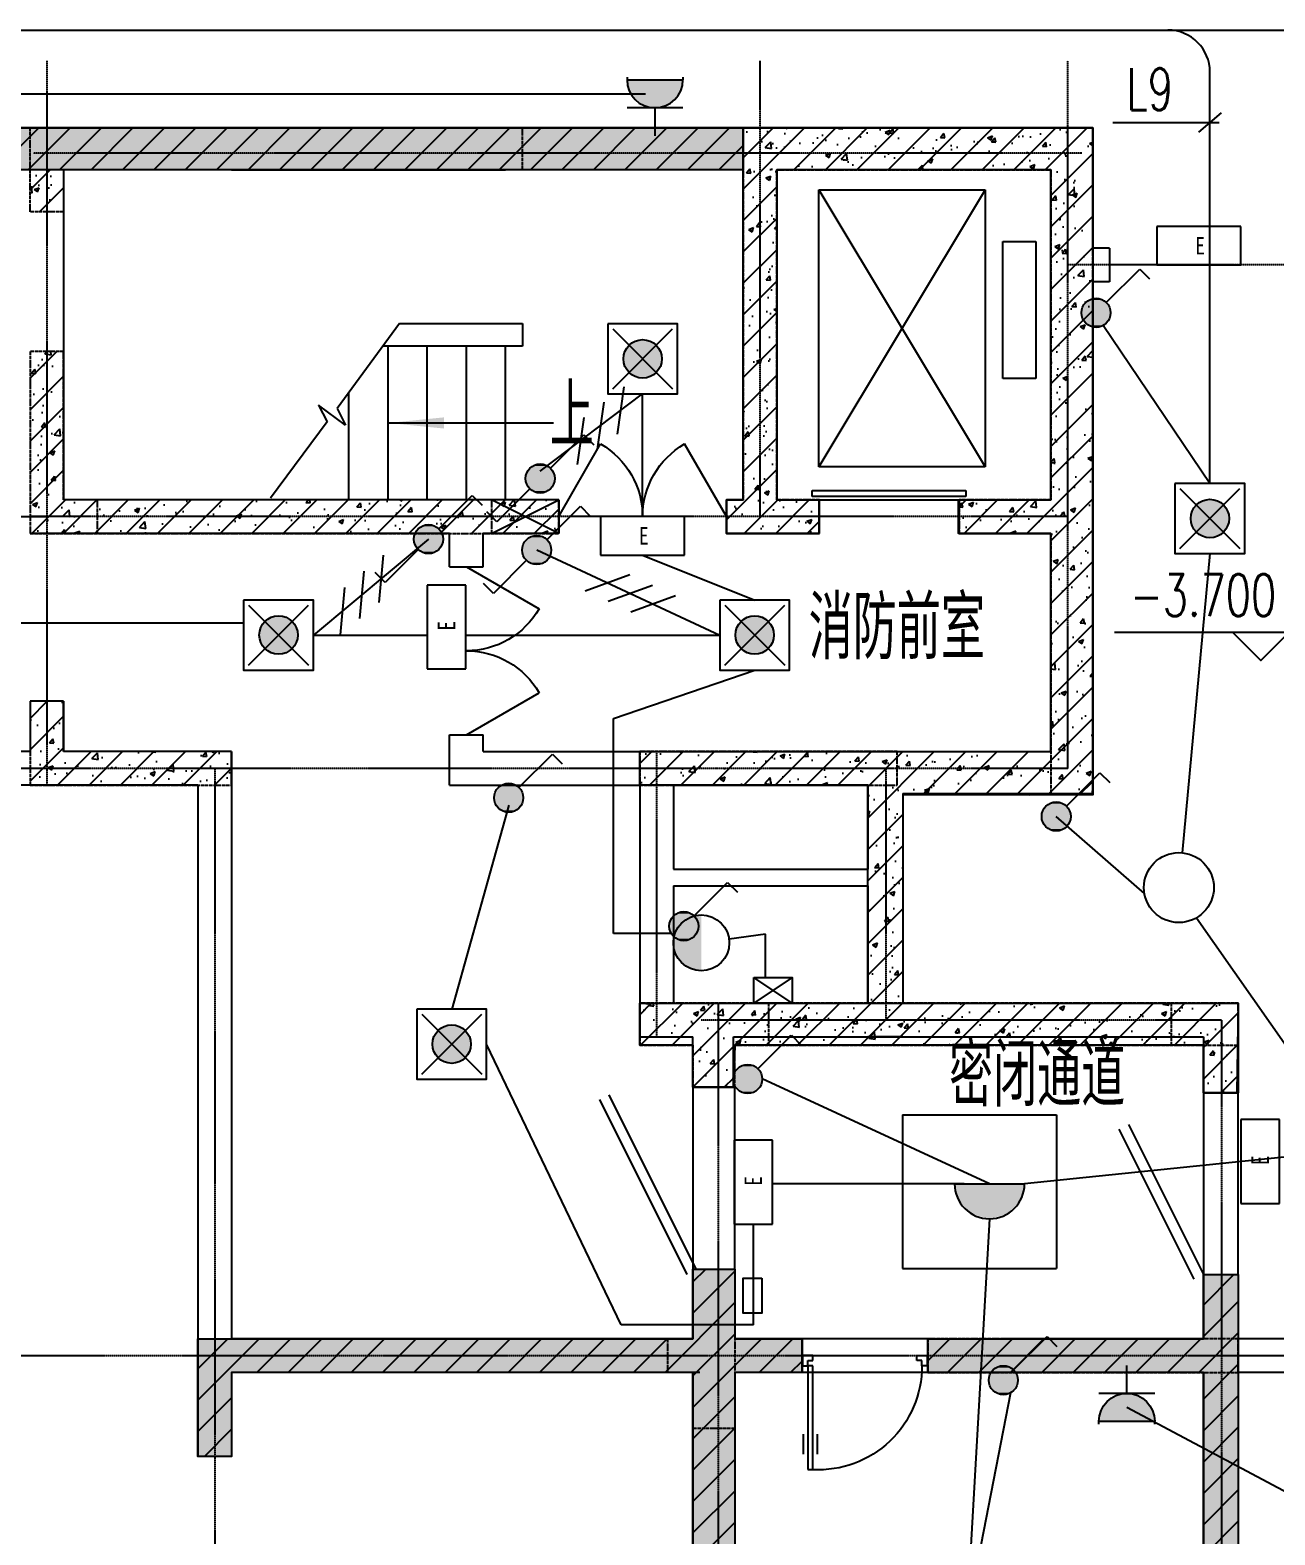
# Model space of a CAD drawing. Extents: x -170759 to 304867, y -311201 to 112352.
# Drawn here: x -32336 to -23435, y -119919 to -109158 of the extents above; entities that cross this region are included whole.
import ezdxf
from ezdxf.enums import TextEntityAlignment as Align

# ---------------------------------------------------------------- set-up
doc = ezdxf.new("R2010")
doc.units = 0
doc.linetypes.add('ACAD_ISO04W100', pattern=[30.5, 24, -3, 0.5, -3])
doc.linetypes.add('DOTE', pattern=[2.42, 2, -0.2, 0.02, -0.2])
doc.layers.get('0').update_dxf_attribs({"linetype": 'CONTINUOUS'})
for name, color, linetype in [('7', 8, 'CONTINUOUS'), ('DOTE', 251, 'CONTINUOUS'), ('EQUIP', 3, 'CONTINUOUS'), ('PUB_DIM', 3, 'CONTINUOUS'), ('STAIR', 2, 'CONTINUOUS'), ('TEXT', 6, 'CONTINUOUS'), ('TXT', 3, 'CONTINUOUS'), ('WALL', 7, 'CONTINUOUS'), ('WINDOW', 151, 'CONTINUOUS'), ('WINDOW_TEXT', 7, 'CONTINUOUS'), ('WIRE', 1, 'CONTINUOUS'), ('ZHU', 251, 'CONTINUOUS'), ('ZXX', 2, 'ACAD_ISO04W100'), ('标注', 7, 'CONTINUOUS')]:
    doc.layers.add(name, color=color, linetype=linetype)
doc.styles.add('DIM_FONT', font='SIMPLEX.shx', dxfattribs={"width": 0.8})
doc.styles.add('HZFS', font='txt.shx', dxfattribs={"width": 0.8, "bigfont": 'msi_fsx.shx'})
doc.styles.add('HZTXT', font='txt.shx', dxfattribs={"width": 0.8, "bigfont": 'hztxt.shx'})
doc.styles.add('SIMPLEX', font='SIMPLEX.SHX')
pattern_1 = [(50, (-108706.48, -140644.84), (364.3693, -31.8782), [38.1, -419.1]), (355, (-108706.48, -140644.84), (-70.4857, 382.1133), [30.48, -335.28]), (100.451, (-108676.1, -140647.5), (293.885, 350.2334), [32.38, -356.18]), (46.1842, (-108706.5, -140543.24), (542.158, -84.0847), [57.15, -628.65]), (96.6356, (-108661.3, -140550.25), (474.8085, 494.851), [48.57, -534.27]), (351.184, (-108706.5, -140543.24), (474.8092, 494.8502), [45.72, -502.92]), (21, (-108655.68, -140568.64), (303.2298, -204.531), [38.1, -419.1]), (326, (-108655.68, -140568.64), (123.604, 368.376), [30.48, -335.28]), (71.4514, (-108630.4, -140585.7), (426.833, 163.8457), [32.38, -356.18]), (37.5, (-108706.48, -140644.84), (6.1772, 169.11008), [0, -331.216, 0, -340.36, 0, -336.55]), (7.5, (-108706.48, -140644.84), (133.63933, 200.36115), [0, -194.056, 0, -323.596, 0, -128.27]), (327.5, (-108819.76, -140644.84), (271.1812, -11.45749), [0, -127, 0, -396.24, 0, -525.78]), (317.5, (-108870.56, -140644.84), (296.25836, 50.853), [0, -165.1, 0, -263.144, 0, -373.38])]
pattern_2 = [(45, (-108706.48, -140198.22), (-112.2532, 112.2532), [])]

# ---------------------------------------------------------------- blocks, each defined once
blk = doc.blocks.new('_LINKPT1')
blk.add_line((0, 0), (0, 0))
blk = doc.blocks.new('M_Y9')
for p, q in [((-0.429, 0.429), (0.429, -0.429)), ((-0.429, -0.429), (0.429, 0.429))]:
    blk.add_line(p, q)
blk.add_lwpolyline([(-0.5, 0.5), (-0.5, -0.5), (0.5, -0.5), (0.5, 0.5)], close=True)
blk.add_circle((0, 0), 0.275)
for points in [[(-0.137, 0.238), (0.137, 0.238), (-0.238, 0.137), (0.238, 0.137)], [(0, 0.275), (0, 0.275), (-0.137, 0.238), (0.137, 0.238)], [(-0.238, 0.137), (0.238, 0.137), (-0.275, 0), (0.275, 0)], [(-0.238, -0.137), (0.238, -0.137), (-0.275, 0), (0.275, 0)], [(-0.137, -0.238), (0.137, -0.238), (-0.238, -0.137), (0.238, -0.137)], [(0, -0.275), (0, -0.275), (-0.137, -0.238), (0.137, -0.238)]]:
    blk.add_solid(points)
for p in [(0, 0.5), (-0.5, 0), (0.5, 0), (0, -0.5)]:
    blk.add_blockref('_LINKPT1', p)
at = {"width": 0.8, "flags": 9}
blk.add_attdef('A', (0, 0), '', height=0.00002, dxfattribs=at)
blk = doc.blocks.new('_WIE3')
for p, q in [((-0.2, 0.4), (-1, -0.4)), ((0.4, 0.4), (-0.4, -0.4)), ((1, 0.4), (0.2, -0.4))]:
    blk.add_line(p, q)
at = {"width": 0.8}
blk.add_attdef('N', text='', height=1, dxfattribs=at).set_placement((-0.017, 1.056), align=Align.MIDDLE)
blk = doc.blocks.new('M_Y41NTT')
for p, q in [((0.6, 0.55), (-0.6, 0.55)), ((-0.6, 0.55), (-0.6, 0)), ((0.6, 0), (0.6, 0.55)), ((-0.6, 0), (0.6, 0))]:
    blk.add_line(p, q)
for p in [(0, 0.55), (-0.6, 0.25), (0.6, 0.25), (0, 0)]:
    blk.add_blockref('_LINKPT1', p)
at = {"width": 0.8}
blk.add_text('E', height=0.25, dxfattribs=at).set_placement((-0.05, 0.15))
at = {"width": 0.8, "flags": 9}
blk.add_attdef('A', (0, 0), '', height=0.00002, dxfattribs=at)
blk = doc.blocks.new('_DBLK1')
for p, q in [((-0.5, 0), (-0.25, -0.433)), ((0.5, 0), (0.25, -0.433))]:
    blk.add_line(p, q)
for centre, start, end in [((-0.5, 0), 300, 0), ((0.5, 0), 180, 240)]:
    blk.add_arc(centre, 0.5, start, end)
at = {"layer": 'WINDOW_TEXT', "style": 'SIMPLEX', "flags": 9}
blk.add_attdef('A', text='', height=1, dxfattribs=at).set_placement((0, 1.5), align=Align.MIDDLE)
blk = doc.blocks.new('_ARROW')
blk.add_solid([(0, 0), (-1, 0.1), (-1, -0.1)])
blk = doc.blocks.new('_X28HRC')
for p, q in [((0.147, 0.356), (0.625, 0.833)), ((0.625, 0.833), (0.766, 0.692)), ((-0.142, 0.066), (-0.62, -0.412)), ((-0.62, -0.412), (-0.761, -0.27))]:
    blk.add_line(p, q)
blk.add_circle((0, 0.208), 0.208)
for points in [[(-0.18, 0.313), (0.18, 0.313), (-0.208, 0.208), (0.208, 0.208)], [(-0.104, 0.389), (0.104, 0.389), (-0.18, 0.313), (0.18, 0.313)], [(0, 0.417), (0, 0.417), (-0.104, 0.389), (0.104, 0.389)], [(-0.18, 0.104), (0.18, 0.104), (-0.208, 0.208), (0.208, 0.208)], [(-0.104, 0.028), (0.104, 0.028), (-0.18, 0.104), (0.18, 0.104)], [(0, 0), (0, 0), (-0.104, 0.028), (0.104, 0.028)]]:
    blk.add_solid(points)
at = {"xscale": 0.002, "yscale": 0.002, "zscale": 0.002}
for p in [(0, 0.417), (-0.208, 0.208), (0.208, 0.208), (0, 0)]:
    blk.add_blockref('_LINKPT1', p, dxfattribs=at)
at = {"style": 'DIM_FONT', "width": 0.8, "flags": 9}
blk.add_attdef('A', (0, 0), '', height=0.00002, dxfattribs=at)
blk = doc.blocks.new('M_X2')
for p, q in [((0.147, 0.356), (0.625, 0.833)), ((0.625, 0.833), (0.766, 0.692))]:
    blk.add_line(p, q)
blk.add_circle((0, 0.208), 0.208)
for points in [[(-0.18, 0.313), (0.18, 0.313), (-0.208, 0.208), (0.208, 0.208)], [(-0.104, 0.389), (0.104, 0.389), (-0.18, 0.313), (0.18, 0.313)], [(0, 0.417), (0, 0.417), (-0.104, 0.389), (0.104, 0.389)], [(-0.18, 0.104), (0.18, 0.104), (-0.208, 0.208), (0.208, 0.208)], [(-0.104, 0.028), (0.104, 0.028), (-0.18, 0.104), (0.18, 0.104)], [(0, 0), (0, 0), (-0.104, 0.028), (0.104, 0.028)]]:
    blk.add_solid(points)
for p in [(0, 0.417), (-0.208, 0.208), (0.208, 0.208), (0, 0)]:
    blk.add_blockref('_LINKPT1', p)
at = {"width": 0.8, "flags": 9}
blk.add_attdef('A', (0, 0), '', height=0.00002, dxfattribs=at)
blk = doc.blocks.new('M_A23MCU')
for p, q in [((-0.454, 0.081), (-0.454, 0.905)), ((-0.454, 0.905), (-0.413, 0.905)), ((-0.413, 0.905), (-0.413, 0.081)), ((-0.489, 0.782), (-0.489, 0.624)), ((-0.378, 0.782), (-0.378, 0.624)), ((-0.495, -0.002), (-0.495, 0.081)), ((-0.495, 0.081), (-0.454, 0.081)), ((-0.413, 0.081), (-0.454, 0.081)), ((-0.454, 0.081), (-0.454, 0.039)), ((-0.454, 0.039), (-0.413, 0.039)), ((-0.413, 0.039), (-0.413, -0.002)), ((0.412, 0.039), (0.412, -0.002)), ((0.453, 0.039), (0.412, 0.039)), ((0.453, 0.081), (0.453, 0.039)), ((0.494, 0.081), (0.453, 0.081)), ((0.494, -0.002), (0.494, 0.081)), ((-0.413, -0.002), (-0.495, -0.002)), ((-0.495, -0.002), (-0.495, -0.002)), ((0.412, -0.002), (0.494, -0.002)), ((0.494, -0.002), (0.494, -0.002))]:
    blk.add_line(p, q)
blk.add_arc((-0.372, 0.082), 0.825, 359.9283, 92.866)
blk = doc.blocks.new('M_X23')
for p, q in [((-0.5, 1.05), (-0.5, 1)), ((-0.5, 1), (0.5, 1)), ((0.5, 1.05), (0.5, 1)), ((0.5, 0.5), (-0.5, 0.5)), ((0, 0.5), (0, 0))]:
    blk.add_line(p, q)
blk.add_arc((0, 1), 0.5, 180, 0)
for points in [[(0.433, 0.75), (-0.433, 0.75), (0.5, 1), (-0.5, 1)], [(0.25, 0.567), (-0.25, 0.567), (0.433, 0.75), (-0.433, 0.75)], [(0, 0.5), (0, 0.5), (0.25, 0.567), (-0.25, 0.567)]]:
    blk.add_solid(points)
blk.add_blockref('_LINKPT1', (0.001, 0))
at = {"width": 0.8, "flags": 9}
blk.add_attdef('A', (0, 0), '', height=0.00002, dxfattribs=at)
blk = doc.blocks.new('_X25FLN')
blk.add_circle((0, 0), 0.5)
at = {"style": 'DIM_FONT', "width": 0.8, "flags": 9}
blk.add_attdef('A', (0, 0), '', height=0.00002, dxfattribs=at)
blk = doc.blocks.new('M_Y22UGQ')
blk.add_circle((0, 0.5), 0.5)
for points in [[(0.433, 0.25), (-0.433, 0.25), (0.5, 0.5), (-0.5, 0.5)], [(0.25, 0.067), (-0.25, 0.067), (0.433, 0.25), (-0.433, 0.25)], [(0, 0), (0, 0), (0.25, 0.067), (-0.25, 0.067)]]:
    blk.add_solid(points)
for p in [(0, 1), (0, 1), (-0.5, 0.5), (-0.5, 0.5), (0.5, 0.5), (0.5, 0.5), (0, 0), (0, 0)]:
    blk.add_blockref('_LINKPT1', p)
at = {"width": 0.8, "flags": 9}
blk.add_attdef('A', (0, 0), '', height=0.00002, dxfattribs=at)
blk = doc.blocks.new('M_Y18TZW')
blk.add_line((-0.5, 0), (0.5, 0))
blk.add_arc((0, 0), 0.5, 180, 0)
for points in [[(0.433, -0.25), (-0.433, -0.25), (0.5, 0), (-0.5, 0)], [(0.25, -0.433), (-0.25, -0.433), (0.433, -0.25), (-0.433, -0.25)], [(0, -0.5), (0, -0.5), (0.25, -0.433), (-0.25, -0.433)]]:
    blk.add_solid(points)
for p in [(-0.5, 0), (-0.5, 0), (-0.5, 0), (0.5, 0), (0.5, 0), (0.5, 0), (0, -0.5), (0, -0.5), (0, -0.5)]:
    blk.add_blockref('_LINKPT1', p)
at = {"width": 0.8, "flags": 9}
blk.add_attdef('A', (0, 0), '', height=0.00002, dxfattribs=at)

msp = doc.modelspace()

# ---------------------------------------------------------------- hatches: boundary and pattern name
at = {"layer": 'WIRE'}
h = msp.add_hatch(dxfattribs=at)
h.set_pattern_fill('AR-CONC', scale=2, style=0)
h.set_pattern_definition(pattern_1)
h.paths.add_polyline_path([(-41996.48801, -109857.31182), (-27236.48801, -109857.31182), (-27236.48801, -110157.31182), (-41996.48801, -110157.31182)])
h = msp.add_hatch(dxfattribs=at)
h.set_pattern_fill('ANSI31', scale=50, style=0)
h.set_pattern_definition([(45, (-108706.48, -141388.34), (-112.2532, 112.2532), [])])
h.paths.add_polyline_path([(-41996.48801, -109857.31182), (-27236.48801, -109857.31182), (-27236.48801, -110157.31182), (-41996.48801, -110157.31182)])
h = msp.add_hatch(dxfattribs=at)
h.set_pattern_fill('AR-CONC', scale=2, style=0)
h.set_pattern_definition(pattern_1)
h.paths.add_polyline_path([(-27236.48801, -109857.31182), (-24736.48801, -109857.31182), (-24736.48801, -114627.31182), (-26096.48801, -114627.31182), (-26096.48801, -116117.31182), (-23696.48801, -116117.31182), (-23706.48801, -116757.31182), (-23946.48801, -116757.31182), (-23946.48801, -116417.31182), (-27296.48801, -116417.31182), (-27306.48801, -116717.31182), (-27596.48801, -116717.31182), (-27596.48801, -116417.31182), (-27976.48801, -116417.31182), (-27976.48801, -116116.42836), (-26346.48801, -116116.42836), (-26346.48801, -114557.31185), (-27976.48801, -114557.31185), (-27976.48801, -114317.31182), (-25036.48801, -114317.31182), (-25036.48801, -112757.31182), (-25696.28995, -112757.31182), (-25696.28995, -112517.31182), (-25036.48801, -112517.31182), (-25036.48801, -110157.31182), (-26996.48801, -110157.31182), (-26996.48801, -112517.31182), (-26696.28995, -112517.31182), (-26696.28995, -112757.31182), (-27356.48801, -112757.31182), (-27356.48801, -112517.31182), (-27236.48801, -112517.31182)])
h = msp.add_hatch(dxfattribs=at)
h.set_pattern_fill('ANSI31', scale=50, style=0)
h.set_pattern_definition([(45, (-109447.06, -140644.84), (-112.2532, 112.2532), [])])
h.paths.add_polyline_path([(-27236.48801, -109857.31182), (-24736.48801, -109857.31182), (-24736.48801, -114627.31182), (-26096.48801, -114627.31182), (-26096.48801, -116117.31182), (-23696.48801, -116117.31182), (-23706.48801, -116757.31182), (-23946.48801, -116757.31182), (-23946.48801, -116417.31182), (-27296.48801, -116417.31182), (-27306.48801, -116717.31182), (-27596.48801, -116717.31182), (-27596.48801, -116417.31182), (-27976.48801, -116417.31182), (-27976.48801, -116116.42836), (-26346.48801, -116116.42836), (-26346.48801, -114557.31185), (-27976.48801, -114557.31185), (-27976.48801, -114317.31182), (-25036.48801, -114317.31182), (-25036.48801, -112757.31182), (-25696.28995, -112757.31182), (-25696.28995, -112517.31182), (-25036.48801, -112517.31182), (-25036.48801, -110157.31182), (-26996.48801, -110157.31182), (-26996.48801, -112517.31182), (-26696.28995, -112517.31182), (-26696.28995, -112757.31182), (-27356.48801, -112757.31182), (-27356.48801, -112517.31182), (-27236.48801, -112517.31182)])
h = msp.add_hatch(dxfattribs=at)
h.set_pattern_fill('AR-CONC', scale=2, style=0)
h.set_pattern_definition(pattern_1)
h.paths.add_polyline_path([(-32336.48801, -110457.31182), (-32216.48801, -110457.31182), (-32216.48801, -110157.31182), (-32336.48801, -110157.31182)])
h.paths.add_polyline_path([(-32216.48801, -110457.31182), (-32096.48801, -110457.31182), (-32096.48801, -110157.31182), (-32216.48801, -110157.31182)])
h = msp.add_hatch(dxfattribs=at)
h.set_pattern_fill('ANSI31', scale=50, style=0)
h.set_pattern_definition(pattern_2)
h.paths.add_polyline_path([(-32336.48801, -110457.31182), (-32216.48801, -110457.31182), (-32216.48801, -110157.31182), (-32336.48801, -110157.31182)])
h.paths.add_polyline_path([(-32216.48801, -110457.31182), (-32096.48801, -110457.31182), (-32096.48801, -110157.31182), (-32216.48801, -110157.31182)])
h = msp.add_hatch(dxfattribs=at)
h.set_pattern_fill('AR-CONC', scale=2, style=0)
h.set_pattern_definition(pattern_1)
h.paths.add_polyline_path([(-28556.48801, -112757.31182), (-28556.48801, -112517.31182), (-32096.48801, -112517.31182), (-32096.48801, -111457.31182), (-32336.48801, -111457.31182), (-32336.48801, -112757.31182)])
h = msp.add_hatch(dxfattribs=at)
h.set_pattern_fill('ANSI31', scale=50, style=0)
h.set_pattern_definition(pattern_2)
h.paths.add_polyline_path([(-28556.48801, -112757.31182), (-28556.48801, -112517.31182), (-32096.48801, -112517.31182), (-32096.48801, -111457.31182), (-32336.48801, -111457.31182), (-32336.48801, -112757.31182)])
h = msp.add_hatch(dxfattribs=at)
h.set_pattern_fill('AR-CONC', scale=2, style=0)
h.set_pattern_definition(pattern_1)
h.paths.add_polyline_path([(-30896.48801, -114557.31182), (-30896.48801, -114317.31182), (-32096.48801, -114317.31182), (-32096.48801, -113957.31182), (-32336.48801, -113957.31182), (-32336.48801, -114557.31182)])
h.paths.add_polyline_path([(-34496.48801, -116517.31182), (-34496.48801, -114557.31182), (-34136.48801, -114557.31182), (-34136.48801, -114317.31182), (-35096.48801, -114317.31182), (-35096.48801, -114557.31182), (-34736.48801, -114557.31182), (-34736.48801, -116517.31182)])
h = msp.add_hatch(dxfattribs=at)
h.set_pattern_fill('ANSI31', scale=50, style=0)
h.set_pattern_definition([(45, (-109190.2, -140644.84), (-112.2532, 112.2532), [])])
h.paths.add_polyline_path([(-30896.48801, -114557.31182), (-30896.48801, -114317.31182), (-32096.48801, -114317.31182), (-32096.48801, -113957.31182), (-32336.48801, -113957.31182), (-32336.48801, -114557.31182)])
h.paths.add_polyline_path([(-34496.48801, -116517.31182), (-34496.48801, -114557.31182), (-34136.48801, -114557.31182), (-34136.48801, -114317.31182), (-35096.48801, -114317.31182), (-35096.48801, -114557.31182), (-34736.48801, -114557.31182), (-34736.48801, -116517.31182)])
h = msp.add_hatch(dxfattribs=at)
h.set_pattern_fill('AR-CONC', scale=2, style=0)
h.set_pattern_definition(pattern_1)
h.paths.add_polyline_path([(-31136.48801, -119357.31182), (-31136.48801, -118517.31182), (-27596.48801, -118517.31182), (-27596.48801, -118017.31182), (-27296.48801, -118017.31182), (-27296.48801, -118517.31182), (-26816.48801, -118517.31182), (-26816.48801, -118757.31182), (-27296.48801, -118757.31182), (-27296.48801, -122407.31182), (-23946.48801, -122407.31182), (-23946.48801, -118757.31182), (-25916.48801, -118757.31182), (-25916.48801, -118517.31182), (-23946.48801, -118517.31182), (-23946.48801, -118057.31182), (-23696.48801, -118057.31182), (-23696.48801, -124517.31182), (-23946.48801, -124517.31182), (-23946.48801, -123557.31182), (-24266.48801, -123557.31182), (-24265.82192, -123317.31367), (-23946.48801, -123318.56075), (-23946.48801, -122657.31182), (-25856.4882, -122657.31182), (-25856.4882, -123417.91892), (-26046.48819, -123417.91892), (-26046.48819, -123067.91892), (-26346.48801, -123067.91892), (-26346.48801, -122657.31182), (-27296.48801, -122657.31182), (-27296.48801, -123317.31182), (-26966.48801, -123317.31182), (-26966.48801, -123557.31182), (-27866.48801, -123557.31182), (-27296.48801, -123557.31182), (-27296.48801, -124517.31182), (-27596.48801, -124517.31182), (-27596.48801, -123557.31182), (-27866.48801, -123557.31182), (-27866.48801, -123317.31182), (-27596.48801, -123317.31182), (-27596.48801, -118757.31182), (-30896.48801, -118757.31182), (-30896.48801, -119357.31182)])
h = msp.add_hatch(dxfattribs=at)
h.set_pattern_fill('ANSI31', scale=50, style=0)
h.set_pattern_definition([(45, (-108055.2, -140644.84), (-112.2532, 112.2532), [])])
h.paths.add_polyline_path([(-31136.48801, -119357.31182), (-31136.48801, -118517.31182), (-27596.48801, -118517.31182), (-27596.48801, -118017.31182), (-27296.48801, -118017.31182), (-27296.48801, -118517.31182), (-26816.48801, -118517.31182), (-26816.48801, -118757.31182), (-27296.48801, -118757.31182), (-27296.48801, -122407.31182), (-23946.48801, -122407.31182), (-23946.48801, -118757.31182), (-25916.48801, -118757.31182), (-25916.48801, -118517.31182), (-23946.48801, -118517.31182), (-23946.48801, -118057.31182), (-23696.48801, -118057.31182), (-23696.48801, -124517.31182), (-23946.48801, -124517.31182), (-23946.48801, -123557.31182), (-24266.48801, -123557.31182), (-24265.82192, -123317.31367), (-23946.48801, -123318.56075), (-23946.48801, -122657.31182), (-25856.4882, -122657.31182), (-25856.4882, -123417.91892), (-26046.48819, -123417.91892), (-26046.48819, -123067.91892), (-26346.48801, -123067.91892), (-26346.48801, -122657.31182), (-27296.48801, -122657.31182), (-27296.48801, -123317.31182), (-26966.48801, -123317.31182), (-26966.48801, -123557.31182), (-27866.48801, -123557.31182), (-27296.48801, -123557.31182), (-27296.48801, -124517.31182), (-27596.48801, -124517.31182), (-27596.48801, -123557.31182), (-27866.48801, -123557.31182), (-27866.48801, -123317.31182), (-27596.48801, -123317.31182), (-27596.48801, -118757.31182), (-30896.48801, -118757.31182), (-30896.48801, -119357.31182)])

# ---------------------------------------------------------------- linework, layer by layer
at = {"layer": '7', "color": 253}
for p, q in [((-25692.3973, -112757.31182, 0), (-25692.3973, -112517.31182, 0)), ((-32096.48801, -112757.31182, 0), (-32336.48801, -112757.31182, 0)), ((-25036.48801, -112757.31182, 0), (-25692.3973, -112757.31182, 0)), ((-32096.48801, -113957.31182, 0), (-32336.48801, -113957.31182, 0)), ((-32096.48801, -114317.31182, 0), (-32096.48801, -113957.31182, 0)), ((-30896.48801, -114317.31182, 0), (-32096.48801, -114317.31182, 0)), ((-30896.48801, -114557.31182, 0), (-30896.48801, -114317.31182, 0))]:
    msp.add_line(p, q, dxfattribs=at)
at = {"layer": '7'}
for p, q in [((-27596.48801, -116717.31182, 0), (-27596.48801, -118017.31182, 0)), ((-27296.48801, -118017.31182, 0), (-27296.48801, -116717.31182, 0)), ((-28197.77561, -116770.96348, 0), (-27572.29807, -118023.4721, 0)), ((-23946.48801, -116757.31182, 0), (-23946.48801, -118057.31182, 0)), ((-23696.48801, -118057.31182, 0), (-23696.48801, -116757.31182, 0)), ((-26096.98538, -116913.8945, 0), (-24996.98538, -116913.8945, 0)), ((-26096.98538, -116913.8945, 0), (-26096.98538, -118013.8945, 0)), ((-24996.98538, -116913.8945, 0), (-24996.98538, -118013.8945, 0)), ((-24549.71029, -117017.24073, 0), (-24013.58669, -118090.81955, 0)), ((-24482.61162, -116983.733, 0), (-23946.48801, -118057.31182, 0)), ((-26096.98538, -118013.8945, 0), (-24996.98538, -118013.8945, 0)), ((-25916.488, -118517.31182, 0), (-26816.488, -118517.31182, 0)), ((-25916.488, -118757.31182, 0), (-26816.488, -118757.31182, 0))]:
    msp.add_line(p, q, dxfattribs=at)
at = {"layer": 'DOTE', "color": 251, "linetype": 'DOTE', "ltscale": 0.5}
for p, q in [((-32216.48801, -109377.11305, 0), (-32216.48801, -114557.31182, 0)), ((-27116.48801, -112637.31182, 0), (-27116.48801, -109378.21869, 0)), ((-24916.48801, -114437.31182, 0), (-24916.48801, -109377.9933, 0)), ((-24816.48801, -110037.31182, 0), (-32314.48801, -110037.31182, 0)), ((-23116.48801, -110837.31182, 0), (-24916.48801, -110837.31182, 0)), ((-44316.48801, -112637.31182, 0), (-32216.48801, -112637.31182, 0)), ((-24916.48801, -112637.31182, 0), (-32336.48801, -112637.31182, 0)), ((-27856.48801, -114317.31182, 0), (-27856.48801, -116357.31182, 0)), ((-24916.48801, -114437.31182, 0), (-34616.48801, -114437.31182, 0)), ((-31016.48801, -114437.31182, 0), (-31016.48801, -132689.54329, 0)), ((-26216.48801, -114437.31182, 0), (-26216.48801, -116237.31182, 0)), ((-27416.48801, -116117.31182, 0), (-27416.48801, -132689.54329, 0)), ((-23816.48801, -116237.31182, 0), (-27536.48801, -116237.31182, 0)), ((-24916.48801, -116237.31182, 0), (-27416.48801, -116237.31182, 0)), ((-23816.48801, -116237.31182, 0), (-23816.48801, -132689.54329, 0)), ((-22376.48801, -118637.31182, 0), (-34616.48801, -118637.31182, 0))]:
    msp.add_line(p, q, dxfattribs=at)
at = {"layer": 'PUB_DIM', "elevation": 0}
msp.add_lwpolyline([(-29776.44089, -111967.31182), (-28592.70937, -111967.31182)], dxfattribs=at)
at = {"layer": 'STAIR'}
for p, q in [((-30896.44089, -110157.31182, 0), (-28936.44089, -110157.31182, 0)), ((-26696.48801, -112281.31182, 0), (-26696.48801, -110300.50599, 0)), ((-26696.48801, -110300.50599, 0), (-25507.20962, -112281.31182, 0)), ((-25507.20962, -110300.50599, 0), (-26696.48801, -112281.31182, 0)), ((-26696.48801, -110300.50599, 0), (-25507.20962, -110300.50599, 0)), ((-25507.20962, -110300.50599, 0), (-25507.20962, -112281.31182, 0)), ((-25380.08576, -111649.04196, 0), (-25380.08576, -110669.04196, 0)), ((-25380.08576, -110669.04196, 0), (-25144.08576, -110669.04196, 0)), ((-25144.08576, -110669.04196, 0), (-25144.08576, -111649.04196, 0)), ((-29693.7026, -111257.31182, 0), (-30141.58195, -111863.10125, 0)), ((-29776.44089, -112517.31182, 0), (-29776.44089, -111417.31182, 0)), ((-29496.44089, -112517.31182, 0), (-29496.44089, -111417.31182, 0)), ((-29216.44089, -112517.31182, 0), (-29216.44089, -111417.31182, 0)), ((-28936.44089, -112517.31182, 0), (-28936.44089, -111417.31182, 0)), ((-25144.08576, -111649.04196, 0), (-25380.08576, -111649.04196, 0)), ((-30056.44089, -112517.31182, 0), (-30056.44089, -111747.94176, 0)), ((-30080.75985, -111982.68666, 0), (-30273.74355, -111840.00768, 0)), ((-30273.74355, -111840.00768, 0), (-30212.92144, -111959.5931, 0)), ((-30141.58195, -111863.10125, 0), (-30080.75985, -111982.68666, 0)), ((-30212.92144, -111959.5931, 0), (-30616.44089, -112505.38252, 0)), ((-25507.20962, -112281.31182, 0), (-26696.48801, -112281.31182, 0)), ((-29236.44089, -112517.31182, 0), (-30896.44089, -112517.31182, 0)), ((-29236.44089, -112517.31182, 0), (-30896.44089, -112517.31182, 0)), ((-26744.11113, -112451.50466, 0), (-25646.0869, -112451.50466, 0)), ((-26744.11113, -112492.73652, 0), (-26744.11113, -112451.50466, 0)), ((-25646.0869, -112492.73652, 0), (-26744.11113, -112492.73652, 0)), ((-26692.3973, -112517.31182, 0), (-25692.3973, -112517.31182, 0)), ((-25646.0869, -112451.50466, 0), (-25646.0869, -112492.73652, 0))]:
    msp.add_line(p, q, dxfattribs=at)
at = {"layer": 'TEXT', "color": 3}
msp.add_lwpolyline([(-23734.9069, -113465.10745), (-23534.9069, -113665.18636), (-23334.9069, -113465.10745), (-24581.0558, -113465.10745)], dxfattribs=at)
at = {"layer": 'WALL'}
for p, q in [((-24736.48801, -109857.31182, 0), (-41996.48801, -109857.31182, 0)), ((-24736.48801, -110717.31182, 0), (-24736.48801, -109857.31182, 0)), ((-24736.48801, -110717.31182, 0), (-24736.48801, -109917.31182, 0)), ((-32096.48801, -110157.31182, 0), (-32096.48801, -112517.31182, 0)), ((-27236.48801, -110157.31182, 0), (-32096.48801, -110157.31182, 0)), ((-28816.48801, -110157.31182, 0), (-32096.48801, -110157.31182, 0)), ((-27236.48801, -112517.31182, 0), (-27236.48801, -110157.31182, 0)), ((-26996.48801, -110157.31182, 0), (-26996.48801, -112517.31182, 0)), ((-25036.48801, -110157.31182, 0), (-26996.48801, -110157.31182, 0)), ((-25036.48801, -110157.31182, 0), (-26996.48801, -110157.31182, 0)), ((-25036.48801, -112517.31182, 0), (-25036.48801, -110157.31182, 0)), ((-25036.48801, -112517.31182, 0), (-25036.48801, -110157.31182, 0)), ((-24616.48801, -110717.31182, 0), (-24736.48801, -110717.31182, 0)), ((-24616.48801, -110717.31182, 0), (-24736.48801, -110717.31182, 0)), ((-24616.48801, -110717.31182, 0), (-24616.48801, -110957.31182, 0)), ((-24616.48801, -110717.31182, 0), (-24616.48801, -110957.31182, 0)), ((-24616.48801, -110717.31182, 0), (-24616.48801, -110957.31182, 0)), ((-24736.48801, -114617.31182, 0), (-24736.48801, -110957.31182, 0)), ((-24736.48801, -114437.31182, 0), (-24736.48801, -110957.31182, 0)), ((-24616.48801, -110957.31182, 0), (-24736.48801, -110957.31182, 0)), ((-24616.48801, -110957.31182, 0), (-24736.48801, -110957.31182, 0)), ((-29693.7026, -111257.31182, 0), (-28816.44089, -111257.31182, 0)), ((-28816.44089, -111257.31182, 0), (-28816.44089, -111417.31182, 0)), ((-32096.48801, -111457.31182, 0), (-32096.48801, -112517.31182, 0)), ((-28816.44089, -111417.31182, 0), (-29811.99568, -111417.31182, 0)), ((-28556.48801, -112517.31182, 0), (-32096.48801, -112517.31182, 0)), ((-28556.48801, -112517.31182, 0), (-32096.48801, -112517.31182, 0)), ((-28556.48801, -112517.31182, 0), (-28556.48801, -112757.31182, 0)), ((-28556.48801, -112517.31182, 0), (-28556.48801, -112757.31182, 0)), ((-27356.48801, -112517.31182, 0), (-27356.48801, -112757.31182, 0)), ((-27236.48801, -112517.31182, 0), (-27356.48801, -112517.31182, 0)), ((-27356.48801, -112517.31182, 0), (-27356.48801, -112757.31182, 0)), ((-27236.48801, -112517.31182, 0), (-27356.48801, -112517.31182, 0)), ((-26996.48801, -112517.31182, 0), (-26692.3973, -112517.31182, 0)), ((-26996.48801, -112517.31182, 0), (-26692.3973, -112517.31182, 0)), ((-26692.3973, -112757.31182, 0), (-26692.3973, -112517.31182, 0)), ((-26692.3973, -112757.31182, 0), (-26692.3973, -112517.31182, 0)), ((-25692.3973, -112757.31182, 0), (-25692.3973, -112517.31182, 0)), ((-25692.3973, -112517.31182, 0), (-25036.48801, -112517.31182, 0)), ((-25692.3973, -112757.31182, 0), (-25692.3973, -112517.31182, 0)), ((-25692.3973, -112517.31182, 0), (-25036.48801, -112517.31182, 0)), ((-32096.48801, -112757.31182, 0), (-32336.48801, -112757.31182, 0)), ((-32096.48801, -112757.31182, 0), (-32336.48801, -112757.31182, 0)), ((-32096.48801, -112757.31182, 0), (-32336.48801, -112757.31182, 0)), ((-29336.48801, -112757.31182, 0), (-32096.48801, -112757.31182, 0)), ((-29336.48801, -112757.31182, 0), (-32096.48801, -112757.31182, 0)), ((-32096.48801, -112757.31182, 0), (-32096.48801, -112757.31182, 0)), ((-32096.48801, -112757.31182, 0), (-32096.48801, -112757.31182, 0)), ((-29336.48801, -112997.31182, 0), (-29336.48801, -112757.31182, 0)), ((-28556.48801, -112757.31182, 0), (-29096.48801, -112757.31182, 0)), ((-28746.48801, -112757.31182, 0), (-29096.48801, -112757.31182, 0)), ((-28746.48801, -112757.31182, 0), (-29096.48801, -112757.31182, 0)), ((-28746.48801, -112757.31182, 0), (-29096.48801, -112757.31182, 0)), ((-29096.48801, -112997.31182, 0), (-29096.48801, -112757.31182, 0)), ((-27356.48801, -112757.31182, 0), (-26692.3973, -112757.31182, 0)), ((-27356.48801, -112757.31182, 0), (-26692.3973, -112757.31182, 0)), ((-25692.3973, -112757.31182, 0), (-25036.48801, -112757.31182, 0)), ((-25692.3973, -112757.31182, 0), (-25036.48801, -112757.31182, 0)), ((-25036.48801, -114317.31182, 0), (-25036.48801, -112757.31182, 0)), ((-25036.48801, -114317.31182, 0), (-25036.48801, -112757.31182, 0)), ((-29336.48801, -112997.31182, 0), (-29096.48801, -112997.31182, 0)), ((-32096.48801, -113957.31182, 0), (-32336.48801, -113957.31182, 0)), ((-32336.48801, -113957.31182, 0), (-32336.48801, -114317.31182, 0)), ((-32096.48801, -113957.31182, 0), (-32096.48801, -114317.31182, 0)), ((-29336.48801, -114557.31182, 0), (-29336.48801, -114197.31182, 0)), ((-29336.48801, -114197.31182, 0), (-29096.48801, -114197.31182, 0)), ((-29096.48801, -114317.31182, 0), (-29096.48801, -114197.31182, 0)), ((-32336.48801, -114317.31182, 0), (-36896.48801, -114317.31182, 0)), ((-30896.48801, -114317.31182, 0), (-32096.48801, -114317.31182, 0)), ((-30896.48801, -114317.31182, 0), (-30896.48801, -118517.31182, 0)), ((-29096.48801, -114317.31182, 0), (-25036.48801, -114317.31182, 0)), ((-27947.09511, -114317.31182, 0), (-25036.48801, -114317.31182, 0)), ((-31136.48801, -114557.31182, 0), (-34496.48801, -114557.31182, 0)), ((-31136.48801, -114557.31182, 0), (-31136.48801, -119357.31182, 0)), ((-29336.48801, -114557.31182, 0), (-27976.48801, -114557.31182, 0)), ((-27976.48801, -114557.31182, 0), (-27976.48801, -116357.31182, 0)), ((-27736.48801, -114557.31182, 0), (-27736.48801, -115157.31182, 0)), ((-27736.48801, -114557.31182, 0), (-27736.48801, -115157.31182, 0)), ((-27736.48801, -114557.31182, 0), (-26346.48801, -114557.31182, 0)), ((-26556.48801, -114557.31182, 0), (-26346.48801, -114557.31182, 0)), ((-26346.48801, -114557.31182, 0), (-26346.48801, -115157.31182, 0)), ((-26096.48801, -114617.31182, 0), (-26096.48801, -116117.31182, 0)), ((-26096.48801, -114617.31182, 0), (-24736.48801, -114617.31182, 0)), ((-27736.48801, -115157.31182, 0), (-26346.48801, -115157.31182, 0)), ((-27736.48801, -115277.31182, 0), (-27736.48801, -116117.31182, 0)), ((-27736.48801, -115277.31182, 0), (-27736.48801, -116117.31182, 0)), ((-27736.48801, -115277.31182, 0), (-26346.48801, -115277.31182, 0)), ((-26346.48801, -115277.31182, 0), (-26346.48801, -116117.31182, 0)), ((-27736.48801, -116117.31182, 0), (-23696.48801, -116117.31182, 0)), ((-27536.48801, -116117.31182, 0), (-26356.48801, -116117.31182, 0)), ((-23696.48801, -116117.31182, 0), (-23696.48801, -116757.31182, 0)), ((-27976.48801, -116357.31182, 0), (-27596.48801, -116357.31182, 0)), ((-27596.48801, -116717.31182, 0), (-27596.48801, -116357.31182, 0)), ((-27306.48801, -116357.31182, 0), (-25376.48801, -116357.31182, 0)), ((-27306.48801, -116717.31182, 0), (-27306.48801, -116357.31182, 0)), ((-26346.48801, -116357.31182, 0), (-26096.48801, -116357.31182, 0)), ((-26346.48801, -116357.31182, 0), (-26106.48801, -116357.31182, 0)), ((-26096.48801, -116357.31182, 0), (-26346.48801, -116357.31182, 0)), ((-25556.48801, -116357.31182, 0), (-23946.48801, -116357.31182, 0)), ((-23996.48801, -116357.31182, 0), (-23976.48801, -116357.31182, 0)), ((-23946.48801, -116357.31182, 0), (-23946.48801, -116757.31182, 0)), ((-27596.48801, -116717.31182, 0), (-27296.48801, -116717.31182, 0)), ((-27596.48801, -116717.31182, 0), (-27306.48801, -116717.31182, 0)), ((-23946.48801, -116757.31182, 0), (-23696.48801, -116757.31182, 0)), ((-23946.48801, -116757.31182, 0), (-23706.48801, -116757.31182, 0)), ((-23946.48801, -116757.31182, 0), (-23706.48801, -116757.31182, 0)), ((-23946.48801, -116757.31182, 0), (-23696.48801, -116757.31182, 0)), ((-27596.48801, -118017.31182, 0), (-27296.48801, -118017.31182, 0)), ((-27596.48801, -118017.31182, 0), (-27596.48801, -118517.31182, 0)), ((-27296.48801, -118017.31182, 0), (-27296.48801, -118517.31182, 0)), ((-23946.48801, -118057.31182, 0), (-23946.48801, -118517.31182, 0)), ((-23946.48801, -118057.31182, 0), (-23696.48801, -118057.31182, 0)), ((-23696.48801, -118057.31182, 0), (-23696.48801, -118517.31182, 0)), ((-27596.48801, -118517.31182, 0), (-30896.48801, -118517.31182, 0)), ((-26816.48801, -118517.31182, 0), (-27296.48801, -118517.31182, 0)), ((-26816.488, -118517.31182, 0), (-26936.488, -118517.31182, 0)), ((-26816.488, -118757.31182, 0), (-26816.488, -118517.31182, 0)), ((-25916.488, -118757.31182, 0), (-25916.488, -118517.31182, 0)), ((-25916.488, -118757.31182, 0), (-25916.488, -118517.31182, 0)), ((-25916.488, -118517.31182, 0), (-25916.488, -118517.31182, 0)), ((-23946.48801, -118517.31182, 0), (-25376.48801, -118517.31182, 0)), ((-22616.48801, -118517.31182, 0), (-23696.48801, -118517.31182, 0)), ((-27546.48801, -118757.31182, 0), (-30896.48801, -118757.31182, 0)), ((-27596.48801, -118757.31182, 0), (-27596.48801, -123317.31182, 0)), ((-27296.48801, -118757.31182, 0), (-27296.48801, -122407.31182, 0)), ((-26816.48801, -118757.31182, 0), (-27296.48801, -118757.31182, 0)), ((-25916.488, -118757.31182, 0), (-25916.488, -118757.31182, 0)), ((-23946.48801, -118757.31182, 0), (-25376.48801, -118757.31182, 0)), ((-23946.48801, -118757.31182, 0), (-23946.48801, -122417.31182, 0)), ((-22376.48801, -118757.31182, 0), (-23696.48801, -118757.31182, 0)), ((-23696.48801, -118757.31182, 0), (-23696.48801, -124517.31182, 0))]:
    msp.add_line(p, q, dxfattribs=at)
at = {"layer": 'WALL', "color": 7}
msp.add_line((-28264.87429, -116804.47121, 0), (-27639.39675, -118056.97983, 0), dxfattribs=at)
at = {"layer": 'WINDOW', "color": 4}
for p, q in [((-29036.48801, -112757.31182, 0), (-28556.48801, -112517.31182, 0)), ((-28556.48801, -112757.31182, 0), (-29036.48801, -112517.31182, 0))]:
    msp.add_line(p, q, dxfattribs=at)
at = {"layer": 'WIRE'}
for p, q in [((-40305.73547, -109158.04755), (-20240.59898, -109158.04755)), ((-23899.36885, -112400.60302), (-23899.36885, -109458.04755)), ((-40387.31633, -109613.66875, 0), (-27935.2949, -109613.66875, 0)), ((-23899.36885, -112400.60302), (-23899.36885, -110837.31182)), ((-23899.36885, -112400.60302), (-24661.94327, -111269.64216, 0)), ((-28688.86597, -112312.5325, 0), (-27955.97134, -111759.03144)), ((-27956.48801, -112637.31182, 0), (-27955.97134, -111759.03144)), ((-29487.51287, -112797.66461, 0), (-30309.93158, -113483.96945)), ((-28713.59652, -112875.80454), (-27404.75271, -113483.96945)), ((-27956.48801, -112912.31182, 0), (-27154.75271, -113233.96945)), ((-23899.36885, -112900.60302), (-24098.20633, -115040.96944)), ((-34260.05448, -113397.0683), (-30809.93158, -113397.0683)), ((-30309.93158, -113483.96945), (-29496.28154, -113483.96945)), ((-29221.28154, -113483.96945), (-27404.75271, -113483.96945)), ((-28164.35714, -114079.79457, 0), (-27154.75271, -113733.96945)), ((-28164.35714, -115617.6773, 0), (-28164.35714, -114079.79457, 0)), ((-28913.84163, -114699.45687), (-29321.68505, -116159.35847)), ((-24367.83332, -115331.57294), (-24998.43166, -114780.82457)), ((-23994.28499, -115505.20946), (-23017.7991, -116903.88306)), ((-27751.66884, -115617.6773, 0), (-28164.35714, -115617.6773, 0)), ((-27077.51129, -115622.14199), (-27338.35115, -115657.99682, 0)), ((-27077.51129, -115933.22574, 0), (-27077.51129, -115622.14199)), ((-26887.96803, -115933.22574, 0), (-27161.48812, -116116.42827, 0)), ((-26887.96803, -116116.42827, 0), (-27161.48812, -115933.22574, 0)), ((-28109.21453, -118415.95287), (-29071.68505, -116409.35847)), ((-25475.18008, -117408.35419), (-27100.65965, -116658.59532, 0)), ((-23299.15374, -117209.90633), (-25225.18008, -117408.35419)), ((-25655.84935, -117408.35419), (-27027.69268, -117408.35419, 0)), ((-27162.52742, -118415.95287), (-27162.52742, -117696.88967, 0)), ((-25475.18008, -117658.35419), (-25642.88206, -120601.27552)), ((-27162.52742, -118415.95287), (-28109.21453, -118415.95287)), ((-25324.40468, -118902.69696, 0), (-25657.10521, -120600.87059)), ((-20850.64404, -120946.24605), (-24493.86349, -119006.5846))]:
    msp.add_line(p, q, dxfattribs=at)
at = {"layer": 'WIRE', "elevation": 0}
msp.add_lwpolyline([(-27161.48812, -115933.22574), (-26887.96803, -115933.22574), (-26887.96803, -116116.42827), (-27161.48812, -116116.42827)], close=True, dxfattribs=at)
at = {"layer": 'WIRE'}
msp.add_lwpolyline([(-27103.38705, -118082.83022), (-27103.38705, -118332.71491), (-27236.56757, -118332.71491), (-27236.56757, -118082.83022)], close=True, dxfattribs=at)
msp.add_arc((-24199.36885, -109458.04755), 300, 0, 90, dxfattribs=at)
at = {"layer": 'ZHU', "elevation": 0}
for points in [[(-41996.48801, -109857.31182), (-27236.48801, -109857.31182), (-27236.48801, -110157.31182), (-41996.48801, -110157.31182)], [(-27236.48801, -109857.31182), (-24736.48801, -109857.31182), (-24736.48801, -114627.31182), (-26096.48801, -114627.31182), (-26096.48801, -116117.31182), (-23696.48801, -116117.31182), (-23706.48801, -116757.31182), (-23946.48801, -116757.31182), (-23946.48801, -116417.31182), (-27296.48801, -116417.31182), (-27306.48801, -116717.31182), (-27596.48801, -116717.31182), (-27596.48801, -116417.31182), (-27976.48801, -116417.31182), (-27976.48801, -116116.42836), (-26346.48801, -116116.42836), (-26346.48801, -114557.31185), (-27976.48801, -114557.31185), (-27976.48801, -114317.31182), (-25036.48801, -114317.31182), (-25036.48801, -112757.31182), (-25696.28995, -112757.31182), (-25696.28995, -112517.31182), (-25036.48801, -112517.31182), (-25036.48801, -110157.31182), (-26996.48801, -110157.31182), (-26996.48801, -112517.31182), (-26696.28995, -112517.31182), (-26696.28995, -112757.31182), (-27356.48801, -112757.31182), (-27356.48801, -112517.31182), (-27236.48801, -112517.31182)]]:
    msp.add_lwpolyline(points, close=True, dxfattribs=at)
for points in [[(-27596.48801, -123317.31182), (-27596.48801, -118757.31182), (-30896.48801, -118757.31182), (-30896.48801, -119357.31182), (-31136.48801, -119357.31182), (-31136.48801, -118517.31182), (-27596.48801, -118517.31182), (-27596.48801, -118017.31182), (-27296.48801, -118017.31182), (-27296.48801, -118517.31182), (-26816.48801, -118517.31182), (-26816.48801, -118757.31182), (-27296.48801, -118757.31182), (-27296.48801, -122407.31182)], [(-23946.48801, -122407.31182), (-23946.48801, -118757.31182), (-25916.48801, -118757.31182), (-25916.48801, -118517.31182), (-23946.48801, -118517.31182), (-23946.48801, -118057.31182), (-23696.48801, -118057.31182), (-23696.48801, -124517.31182)]]:
    msp.add_lwpolyline(points, dxfattribs=at)
at = {"layer": 'ZXX', "color": 30}
for p, q in [((-31856.48801, -112517.31182, 0), (-31856.48801, -112757.31182, 0)), ((-29036.48801, -112517.31182, 0), (-29036.48801, -112757.31182, 0)), ((-27056.48801, -116117.31182, 0), (-27056.48801, -116417.31182, 0)), ((-24176.48801, -116117.31182, 0), (-24176.48801, -116417.31182, 0)), ((-27776.48801, -118757.31182, 0), (-27776.48801, -118517.31182, 0))]:
    msp.add_line(p, q, dxfattribs=at)
at = {"layer": 'ZXX', "color": 30, "elevation": 0}
for points in [[(-32096.48801, -110457.31182), (-32336.48801, -110457.31182), (-32336.48801, -109857.31182), (-28816.48801, -109857.31182), (-28816.48801, -110157.31182), (-32096.48801, -110157.31182), (-32096.48801, -110457.31182)], [(-24736.48801, -114617.31182), (-24736.48801, -110957.31182), (-24736.48801, -110957.31182), (-24736.48801, -110717.31182), (-24736.48801, -110717.31182), (-24736.48801, -109857.31182), (-27236.48801, -109857.31182), (-27236.48801, -112517.31182), (-27356.48801, -112517.31182), (-27356.48801, -112757.31182), (-26692.3973, -112757.31182), (-26692.3973, -112517.31182), (-26996.48801, -112517.31182), (-26996.48801, -110157.31182), (-25036.48801, -110157.31182), (-25036.48801, -112517.31182), (-25692.3973, -112517.31182), (-25692.3973, -112757.31182), (-25036.48801, -112757.31182), (-25036.48801, -114617.31182), (-24736.48801, -114617.31182)], [(-28556.48801, -112757.31182), (-28556.48801, -112517.31182), (-32096.48801, -112517.31182), (-32096.48801, -111457.31182), (-32336.48801, -111457.31182), (-32336.48801, -112757.31182), (-28556.48801, -112757.31182)], [(-30896.48801, -114557.31182), (-30896.48801, -114317.31182), (-32096.48801, -114317.31182), (-32096.48801, -113957.31182), (-32336.48801, -113957.31182), (-32336.48801, -114557.31182), (-30896.48801, -114557.31182)], [(-26136.48781, -114557.31185), (-26136.48781, -114317.31185), (-27976.48781, -114317.31185), (-27976.48781, -114557.31185), (-26136.48781, -114557.31185)], [(-23696.48801, -116417.31182), (-23696.48801, -116117.31182), (-27976.48801, -116117.31182), (-27976.48801, -116417.31182), (-27596.48801, -116417.31182), (-27596.48801, -116717.31182), (-27296.48801, -116717.31182), (-27296.48801, -116417.31182), (-23696.48801, -116417.31182)], [(-30896.48801, -119357.31182), (-31136.48801, -119357.31182), (-31136.48801, -118517.31182), (-27596.48801, -118517.31182), (-27596.48801, -118017.31182), (-27296.48801, -118017.31182), (-27296.48801, -119157.31182), (-27596.48801, -119157.31182), (-27596.48801, -118757.31182), (-30896.48801, -118757.31182), (-30896.48801, -119357.31182)], [(-23696.48801, -118757.31182), (-23696.48801, -118517.31182), (-25916.48801, -118517.31182), (-25916.48801, -118757.31182), (-23696.48801, -118757.31182)]]:
    msp.add_lwpolyline(points, dxfattribs=at)
at = {"layer": '标注'}
for p, q in [((-23818.54805, -109750.67482), (-23980.18966, -109888.27583)), ((-24594.54858, -109819.47533), (-23834.23257, -109819.47533))]:
    msp.add_line(p, q, dxfattribs=at)

# ---------------------------------------------------------------- block references
at = {"layer": 'EQUIP'}
for name, p, xscale, yscale, zscale in [('M_X23', (-27867.96287, -109913.66875, 0), 400, 400, 400), ('M_Y41NTT', (-23978.35527, -110837.31182, 0), 500, 500, 500), ('M_X2', (-24714.02661, -111283.59784, 0), 500, 500, 500), ('M_Y9', (-27955.97134, -111509.03144), 500, 500, 500), ('_X28HRC', (-28688.86597, -112468.7825, 0), 500, 500, 500), ('M_Y9', (-23899.36885, -112650.60302), 500, 500, 500), ('_X28HRC', (-29487.51287, -112901.83127, 0), 500, 500, 500), ('_X28HRC', (-28713.59652, -112979.97121), 500, 500, 500), ('M_Y41NTT', (-27956.48801, -112912.31182, 0), 500, 500, 500), ('M_Y9', (-30559.93158, -113483.96945), 500, 500, 500), ('M_Y9', (-27154.75271, -113483.96945), 500, 500, 500), ('M_X2', (-28913.84163, -114751.5402), 500, 500, 500), ('M_X2', (-24998.43166, -114884.99124), 500, 500, 500), ('_X25FLN', (-24121.33146, -115289.8976), 500, 500, 500), ('M_X2', (-27661.45786, -115669.76064, 0), 500, 500, 500), ('M_Y9', (-29321.68505, -116409.35847), 500, 500, 500), ('M_X2', (-27204.82631, -116762.76199, 0), 500, 500, 500), ('M_Y18TZW', (-25475.18008, -117408.35419), 500, 500, 500), ('M_X2', (-25376.48801, -118916.65265, 0), 500, 500, 500)]:
    msp.add_blockref(name, p, dxfattribs=dict(at, xscale=xscale, yscale=yscale, zscale=zscale))
for name, p, xscale, yscale, zscale, rotation in [('M_Y41NTT', (-29221.28154, -113426.60575, 0), 500, 500, 500, 90), ('M_Y22UGQ', (-27736.48801, -115685.23254, 0), 400, 400, 400, 270), ('M_Y41NTT', (-23402.48884, -117248.88803, 0), 500, 500, 500, 90), ('M_Y41NTT', (-27027.69268, -117396.88967, 0), 500, 500, 500, 90), ('M_X23', (-24493.86349, -118706.5846), -400, 400, 400, 180)]:
    msp.add_blockref(name, p, dxfattribs=dict(at, xscale=xscale, yscale=yscale, zscale=zscale, rotation=rotation))
at = {"layer": 'PUB_DIM'}
for name, p, xscale, yscale, zscale, rotation in [('_WIE3', (-28257.51006, -111986.76131, 0), 299.9999999999995, 300, 300, 37.06109999999926), ('_ARROW', (-29776.44089, -111967.31182, 0), -400, 400, 400, 359.9999999986618), ('_WIE3', (-29966.01378, -113196.97154, 0), 300.0000000000038, 300, 300, 39.84490000000062), ('_WIE3', (-28044.32471, -113186.78712), 300.0000000000026, 300, 300, 335.0776999999998)]:
    msp.add_blockref(name, p, dxfattribs=dict(at, xscale=xscale, yscale=yscale, zscale=zscale, rotation=rotation))
at = {"layer": 'WINDOW'}
for name, p, xscale, yscale, zscale, rotation in [('_DBLK1', (-27956.48801, -112637.31182, 0), -1200, 1200, 1200, 180), ('_DBLK1', (-29216.00252, -113596.37674, 0), 1200, -1200, 1200, 269.9999999999972), ('M_A23MCU', (-26366.488, -118637.31182, 0), -900, 900, 900, 180.0000000047025)]:
    msp.add_blockref(name, p, dxfattribs=dict(at, xscale=xscale, yscale=yscale, zscale=zscale, rotation=rotation))

# ---------------------------------------------------------------- texts
at = {"layer": 'TEXT', "color": 3, "style": 'HZTXT', "width": 0.7}
msp.add_text('-3.700', height=300, dxfattribs=at).set_placement((-24470.0283, -113347.94819))
at = {"layer": 'TXT', "color": 3, "linetype": 'Continuous', "style": 'HZTXT', "width": 0.7}
for s, p in [('上', (-28620.46122, -112137.97277, 0)), ('消防前室', (-26768.4021, -113656.66856, 0)), ('密闭通道', (-25764.83813, -116855.49391, 0))]:
    msp.add_text(s, height=450, dxfattribs=at).set_placement(p)
at = {"layer": '标注', "linetype": 'Continuous', "style": 'HZFS', "width": 0.7}
msp.add_text('L9', height=300, dxfattribs=at).set_placement((-24496.07399, -109731.16748, 0))

doc.saveas('drawing.dxf')
